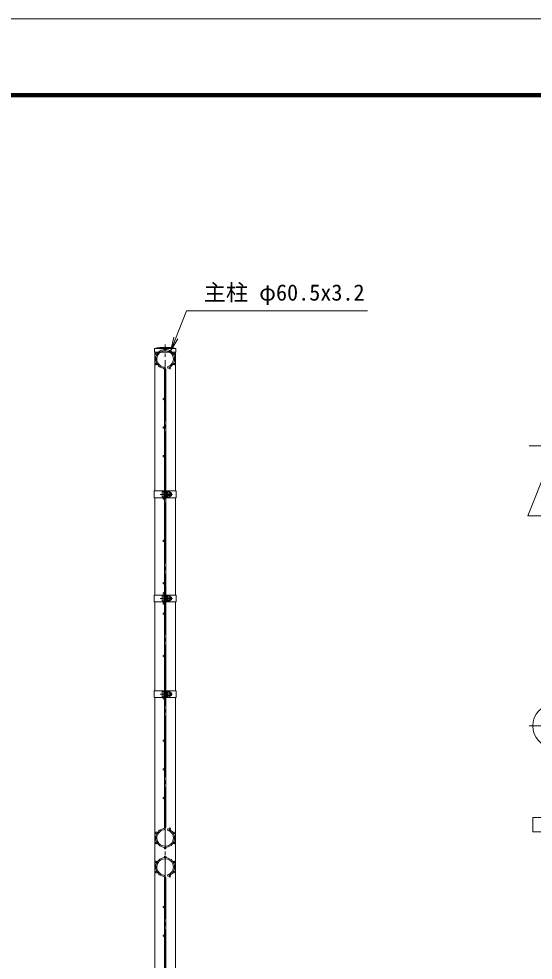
# Model space of a CAD drawing. Units: millimetres, scale not verified. Extents: x -4200 to 4200, y -2970 to 2970.
# Drawn here: x -356 to 1164, y 191 to 2970 of the extents above; entities that cross this region are included whole.
import ezdxf
from ezdxf.enums import TextEntityAlignment as Align

# ---------------------------------------------------------------- set-up
doc = ezdxf.new("R2010")
doc.units = ezdxf.units.MM
doc.header["$LTSCALE"] = 10
doc.linetypes.add('LONG_CHAIN', pattern=[21, 18, -1, 1, -1])
for name, color, linetype, lineweight in [('0-3_D-STR1', 1, 'Continuous', 9), ('0-4_D-BMK', 2, 'LONG_CHAIN', 9), ('0-6_0', 7, 'Continuous', 9), ('0-8_D-STR2', 7, 'Continuous', 9), ('0-9_D-STR3', 3, 'Continuous', 9), ('0-D_D-STR-TXT', 7, 'Continuous', 9), ('0-E_D-TTL', 7, 'Continuous', 9)]:
    doc.layers.add(name, color=color, linetype=linetype, lineweight=lineweight)
doc.styles.add('ＭＳ ゴシック', font='')
doc.styles.get('ＭＳ ゴシック').set_extended_font_data('MS Gothic')

# ---------------------------------------------------------------- blocks, each defined once
blk = doc.blocks.new('_Open')
at = {"layer": '0-6_0'}
blk.add_line((-10, 1.667), (0, 0), dxfattribs=at)
blk.add_lwpolyline([(-10, -1.667), (0, 0), (-10, 0)], dxfattribs=at)

msp = doc.modelspace()

# ---------------------------------------------------------------- linework, layer by layer
at = {"layer": '0-3_D-STR1'}
for p, q in [((107.98, 1996.98), (45.08, 1996.98)), ((45.08, 1996.98), (45.08, 1985.98)), ((107.98, 1996.98), (45.08, 1996.98)), ((45.08, 1996.98), (45.08, 1985.98)), ((107.98, 1985.98), (45.08, 1985.98)), ((46.28, 1985.98), (46.28, 1576.23)), ((103.13, 1985.98), (49.93, 1985.98)), ((106.78, 1576.23), (106.78, 1985.98)), ((107.98, 1985.98), (107.98, 1996.98)), ((46.28, 1556.23), (46.28, 1268.98)), ((106.78, 1268.98), (106.78, 1556.23)), ((46.28, 1248.98), (46.28, 986.23)), ((106.78, 986.23), (106.78, 1248.98)), ((46.28, 966.23), (46.28, 76.23)), ((106.78, 76.23), (106.78, 966.23))]:
    msp.add_line(p, q, dxfattribs=at)
msp.add_arc((76.53, 1835.75), 164.27, 78.96219, 101.03781, dxfattribs=at)
msp.add_arc((76.53, 1835.75), 164.27, 78.96219, 101.03781, dxfattribs=at)
at = {"layer": '0-4_D-BMK'}
for p, q in [((76.53, -1368.02), (76.53, 2008.98)), ((1456.4, 1709.36), (1151.6, 1709.36)), ((62.11, 1566.23), (97.85, 1566.23)), ((62.11, 1258.98), (97.85, 1258.98)), ((62.11, 976.23), (97.85, 976.23)), ((1456.4, 882.82), (1151.6, 882.82))]:
    msp.add_line(p, q, dxfattribs=at)
at = {"layer": '0-8_D-STR2'}
for p, q in [((74.73, 583.11), (74.73, 1934.84)), ((78.33, 583.11), (78.33, 1934.84)), ((83.5, 1942.6), (84.53, 1939.15)), ((83.5, 575.36), (84.53, 578.81)), ((74.73, -916.89), (74.73, 434.84)), ((78.33, -916.89), (78.33, 434.84)), ((83.5, 442.6), (84.53, 439.15))]:
    msp.add_line(p, q, dxfattribs=at)
for centre in [(50.33, 1981.1), (76.53, 1996.23), (102.73, 1981.1), (50.33, 1950.85), (102.73, 1950.85), (89.84, 1938.82), (72.48, 1847.98), (72.48, 1763.48), (72.48, 1678.98), (72.48, 1553.98), (72.48, 1428.98), (72.48, 1303.98), (72.48, 1303.98), (72.48, 1273.98), (72.48, 1243.98), (72.48, 1213.98), (72.48, 1088.98), (72.48, 963.98), (72.48, 838.98), (72.48, 754.48), (72.48, 669.98), (50.33, 567.1), (89.84, 579.14), (102.73, 567.1), (50.33, 536.85), (102.73, 536.85), (76.53, 521.73), (50.33, 481.1), (76.53, 496.23), (102.73, 481.1), (50.33, 450.85), (102.73, 450.85), (89.84, 438.82), (72.48, 347.98), (72.48, 263.48)]:
    msp.add_circle(centre, 2.25, dxfattribs=at)
for centre, radius, start, end in [((76.53, 1965.98), 28, 286.60421, 260.16066), ((76.53, 1965.98), 24.4, 286.60421, 260.16066), ((71.13, 1934.84), 3.6, 0, 80.16066), ((71.13, 1934.84), 7.2, 0, 80.16066), ((76.53, 551.98), 28, 99.83934, 73.39579), ((76.53, 551.98), 24.4, 99.83934, 73.39579), ((71.13, 583.11), 3.6, 279.83934, 0), ((71.13, 583.11), 7.2, 279.83934, 0), ((76.53, 465.98), 28, 286.60421, 260.16066), ((76.53, 465.98), 24.4, 286.60421, 260.16066), ((71.13, 434.84), 3.6, 0, 80.16066), ((71.13, 434.84), 7.2, 0, 80.16066)]:
    msp.add_arc(centre, radius, start, end, dxfattribs=at)
at = {"layer": '0-9_D-STR3'}
for p, q in [((43.98, 1576.23), (74.73, 1576.23)), ((43.98, 1576.23), (43.98, 1556.23)), ((43.98, 1556.23), (74.73, 1556.23)), ((67.63, 1572.73), (67.63, 1559.73)), ((72.43, 1556.23), (72.43, 1576.23)), ((72.43, 1574.23), (72.43, 1558.23)), ((74.73, 1556.23), (74.73, 1576.23)), ((74.73, 1570.23), (78.33, 1570.23)), ((74.73, 1569.55), (78.33, 1569.55)), ((74.73, 1562.91), (78.33, 1562.91)), ((74.73, 1562.23), (78.33, 1562.23)), ((78.33, 1556.23), (78.33, 1576.23)), ((78.33, 1576.23), (109.08, 1576.23)), ((78.33, 1556.23), (109.08, 1556.23)), ((80.63, 1556.23), (80.63, 1576.23)), ((80.63, 1570.73), (81.02, 1573.89)), ((80.63, 1570.73), (80.63, 1561.73)), ((80.63, 1561.73), (81.02, 1558.57)), ((82.78, 1573.98), (81.12, 1573.98)), ((82.76, 1558.48), (81.12, 1558.48)), ((82.83, 1566.23), (82.83, 1573.95)), ((89.62, 1569.98), (82.83, 1569.98)), ((82.83, 1566.23), (82.83, 1558.5)), ((89.62, 1562.48), (82.83, 1562.48)), ((82.93, 1573.74), (82.88, 1573.91)), ((89.62, 1573.74), (82.93, 1573.74)), ((89.62, 1558.72), (82.93, 1558.72)), ((92.13, 1571.23), (92.13, 1561.23)), ((92.13, 1570.23), (95.43, 1570.23)), ((92.13, 1569.55), (95.75, 1569.55)), ((92.13, 1562.91), (95.75, 1562.91)), ((92.13, 1562.23), (95.43, 1562.23)), ((95.43, 1570.23), (95.43, 1562.23)), ((109.08, 1576.23), (109.08, 1556.23)), ((43.98, 1268.98), (74.73, 1268.98)), ((43.98, 1268.98), (43.98, 1248.98)), ((67.63, 1265.48), (67.63, 1252.48)), ((72.43, 1248.98), (72.43, 1268.98)), ((72.43, 1266.98), (72.43, 1250.98)), ((74.73, 1262.98), (78.33, 1262.98)), ((74.73, 1262.3), (78.33, 1262.3)), ((74.73, 1255.66), (78.33, 1255.66)), ((74.73, 1254.98), (78.33, 1254.98)), ((78.33, 1268.98), (109.08, 1268.98)), ((80.63, 1248.98), (80.63, 1268.98)), ((80.63, 1263.48), (81.02, 1266.64)), ((80.63, 1263.48), (80.63, 1254.48)), ((80.63, 1254.48), (81.02, 1251.32)), ((82.78, 1266.73), (81.12, 1266.73)), ((82.76, 1251.23), (81.12, 1251.23)), ((82.83, 1258.98), (82.83, 1266.7)), ((89.62, 1262.73), (82.83, 1262.73)), ((82.83, 1258.98), (82.83, 1251.25)), ((89.62, 1255.23), (82.83, 1255.23)), ((82.93, 1266.49), (82.88, 1266.66)), ((89.62, 1266.49), (82.93, 1266.49)), ((89.62, 1251.47), (82.93, 1251.47)), ((92.13, 1263.98), (92.13, 1253.98)), ((92.13, 1262.98), (95.43, 1262.98)), ((92.13, 1262.3), (95.75, 1262.3)), ((92.13, 1255.66), (95.75, 1255.66)), ((92.13, 1254.98), (95.43, 1254.98)), ((95.43, 1262.98), (95.43, 1254.98)), ((109.08, 1268.98), (109.08, 1248.98)), ((43.98, 1248.98), (74.73, 1248.98)), ((78.33, 1248.98), (109.08, 1248.98)), ((43.98, 986.23), (74.73, 986.23)), ((43.98, 986.23), (43.98, 966.23)), ((67.63, 982.73), (67.63, 969.73)), ((72.43, 966.23), (72.43, 986.23)), ((72.43, 984.23), (72.43, 968.23)), ((74.73, 966.23), (74.73, 986.23)), ((74.73, 980.23), (78.33, 980.23)), ((74.73, 979.55), (78.33, 979.55)), ((74.73, 972.91), (78.33, 972.91)), ((78.33, 986.23), (109.08, 986.23)), ((78.33, 966.23), (78.33, 986.23)), ((80.63, 966.23), (80.63, 986.23)), ((80.63, 980.73), (81.02, 983.89)), ((80.63, 980.73), (80.63, 971.73)), ((82.78, 983.98), (81.12, 983.98)), ((82.83, 976.23), (82.83, 983.95)), ((89.62, 979.98), (82.83, 979.98)), ((82.83, 976.23), (82.83, 968.5)), ((82.93, 983.74), (82.88, 983.91)), ((89.62, 983.74), (82.93, 983.74)), ((92.13, 981.23), (92.13, 971.23)), ((92.13, 980.23), (95.43, 980.23)), ((92.13, 979.55), (95.75, 979.55)), ((92.13, 972.91), (95.75, 972.91)), ((95.43, 980.23), (95.43, 972.23)), ((109.08, 986.23), (109.08, 966.23)), ((43.98, 966.23), (74.73, 966.23)), ((74.73, 972.23), (78.33, 972.23)), ((78.33, 966.23), (109.08, 966.23)), ((80.63, 971.73), (81.02, 968.57)), ((82.76, 968.48), (81.12, 968.48)), ((89.62, 972.48), (82.83, 972.48)), ((89.62, 968.72), (82.93, 968.72)), ((92.13, 972.23), (95.43, 972.23)), ((1162.7, 612.15), (1377.8, 612.15)), ((1162.7, 612.15), (1162.7, 570.15)), ((1162.7, 570.15), (1377.8, 570.15))]:
    msp.add_line(p, q, dxfattribs=at)
for centre, radius, start, end in [((81.12, 1573.88), 0.1, 90, 173), ((81.12, 1558.58), 0.1, 187, 270), ((82.76, 1558.58), 0.1, 270, 337.2244), ((82.78, 1573.88), 0.1, 15, 90), ((77.95, 1571.86), 5.32, 339.37322, 22.7756), ((77.95, 1560.6), 5.32, 337.2244, 20.62678), ((62.07, 1566.23), 21.19, 0, 10.20031), ((62.07, 1566.23), 21.19, 349.79969, 0), ((83.86, 1566.23), 6.87, 0, 33.09348), ((83.86, 1566.23), 6.87, 326.90652, 0), ((88.61, 1571.86), 2.13, 298.45309, 61.54691), ((85.35, 1566.97), 8, 32.13463, 57.68315), ((88.61, 1560.6), 2.13, 298.45309, 61.54691), ((85.35, 1565.48), 8, 302.31685, 327.86537), ((87.93, 1566.23), 8.5, 331.92751, 28.07249), ((81.12, 1266.63), 0.1, 90, 173), ((81.12, 1251.33), 0.1, 187, 270), ((82.76, 1251.33), 0.1, 270, 337.2244), ((82.78, 1266.63), 0.1, 15, 90), ((77.95, 1264.61), 5.32, 339.37322, 22.7756), ((77.95, 1253.35), 5.32, 337.2244, 20.62678), ((62.07, 1258.98), 21.19, 0, 10.20031), ((62.07, 1258.98), 21.19, 349.79969, 0), ((83.86, 1258.98), 6.87, 0, 33.09348), ((83.86, 1258.98), 6.87, 326.90652, 0), ((88.61, 1264.61), 2.13, 298.45309, 61.54691), ((85.35, 1259.72), 8, 32.13463, 57.68315), ((88.61, 1253.35), 2.13, 298.45309, 61.54691), ((85.35, 1258.23), 8, 302.31685, 327.86537), ((87.93, 1258.98), 8.5, 331.92751, 28.07249), ((81.12, 983.88), 0.1, 90, 173), ((82.78, 983.88), 0.1, 15, 90), ((77.95, 981.86), 5.32, 339.37322, 22.7756), ((62.07, 976.23), 21.19, 0, 10.20031), ((62.07, 976.23), 21.19, 349.79969, 0), ((83.86, 976.23), 6.87, 0, 33.09348), ((83.86, 976.23), 6.87, 326.90652, 0), ((88.61, 981.86), 2.13, 298.45309, 61.54691), ((85.35, 976.97), 8, 32.13463, 57.68315), ((87.93, 976.23), 8.5, 331.92751, 28.07249), ((81.12, 968.58), 0.1, 187, 270), ((82.76, 968.58), 0.1, 270, 337.2244), ((77.95, 970.6), 5.32, 337.2244, 20.62678), ((88.61, 970.6), 2.13, 298.45309, 61.54691), ((85.35, 975.48), 8, 302.31685, 327.86537), ((1227.8, 882.82), 65.1, 11.37275, 348.62725)]:
    msp.add_arc(centre, radius, start, end, dxfattribs=at)
for centre, start_param, end_param in [((72.43, 1572.73), 1.5707963, 3.1415927), ((72.43, 1559.73), 3.1415927, 4.712389), ((72.43, 1265.48), 1.5707963, 3.1415927), ((72.43, 1252.48), 3.1415927, 4.712389), ((72.43, 982.73), 1.5707963, 3.1415927), ((72.43, 969.73), 3.1415927, 4.712389)]:
    msp.add_ellipse(centre, major_axis=(4.8, 0), ratio=0.3125, start_param=start_param, end_param=end_param, dxfattribs=at)
at = {"layer": '0-D_D-STR-TXT'}
for points in [[(674.05, 2107.71), (139.37, 2107.71), (93.88, 1992.76)], [(1391.78, 1502.57), (1148.21, 1502.57), (1204, 1643.84)]]:
    msp.add_lwpolyline(points, dxfattribs=at)
at = {"layer": '0-E_D-TTL', "color": 2}
msp.add_lwpolyline([(-4200, 2970), (4200, 2970), (4200, -2970), (-4200, -2970)], close=True, dxfattribs=at)
at = {"layer": '0-E_D-TTL'}
for points in [[(-3930, 2750), (3930, 2750), (3930, -2750), (-3930, -2750)], [(-3927.5, 2747.5), (3927.5, 2747.5), (3927.5, -2747.5), (-3927.5, -2747.5)], [(-3925, 2745), (3925, 2745), (3925, -2745), (-3925, -2745)], [(-3922.5, 2742.5), (3922.5, 2742.5), (3922.5, -2742.5), (-3922.5, -2742.5)], [(-3920, 2740), (3920, 2740), (3920, -2740), (-3920, -2740)]]:
    msp.add_lwpolyline(points, close=True, dxfattribs=at)

# ---------------------------------------------------------------- block references
at = {"layer": '0-D_D-STR-TXT', "xscale": 4, "yscale": 4, "rotation": 248.409}
msp.add_blockref('_Open', (93.14, 1990.9), dxfattribs=at)

# ---------------------------------------------------------------- texts
at = {"layer": '0-D_D-STR-TXT', "style": 'ＭＳ ゴシック'}
msp.add_text('主柱 φ60.5x3.2', height=48.09, dxfattribs=at).set_placement((190.29, 2123.72), align=Align.BOTTOM_LEFT)

doc.saveas('drawing.dxf')
